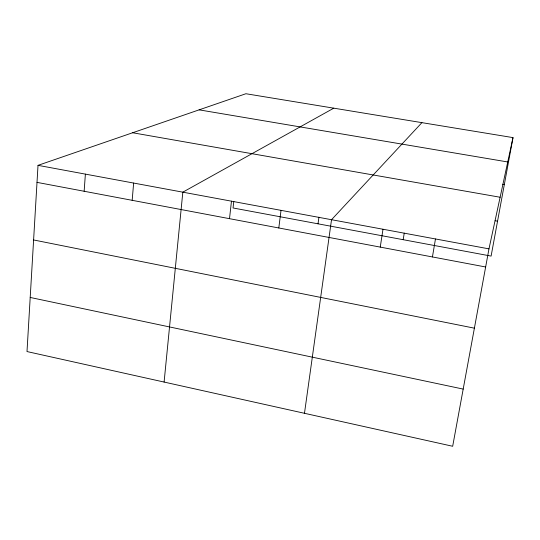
<?xml version="1.0" encoding="UTF-8"?>
<svg xmlns="http://www.w3.org/2000/svg" width="540" height="540" viewBox="0 0 540 540"><rect width="100%" height="100%" fill="white"/><g stroke="black" fill="none" stroke-linecap="round" stroke-linejoin="round"><path stroke-width="0.81" d="M38.016 165.348L27 351.554L452.675 446.269L488.977 248.866L513 137.612L245.909 93.731L38.016 165.348L488.977 248.866M84.145 191.261L85.381 174.116M132.172 200.32L133.643 183.06M164.099 382.057L182.824 192.166L333.781 108.169M229.507 218.673L231.464 201.177M233.786 201.407L233.044 207.974L491.103 256.088L513 137.612M278.809 227.975L281.023 210.35M318.026 223.823L318.938 217.168M304.479 413.296L331.526 219.706L421.916 122.647M380.248 247.104L382.995 229.237M403.184 239.699L404.237 233.132M432.432 256.952L435.47 238.957M199.118 109.85L507.742 161.966M502.693 184.255L504.326 184.538M132.631 132.752L500.121 197.242M495.126 220.759L497.549 221.198M37.01 182.372L485.642 266.983M33.602 239.956L474.39 328.172M30.2 297.452L463.185 389.09"/></g></svg>
